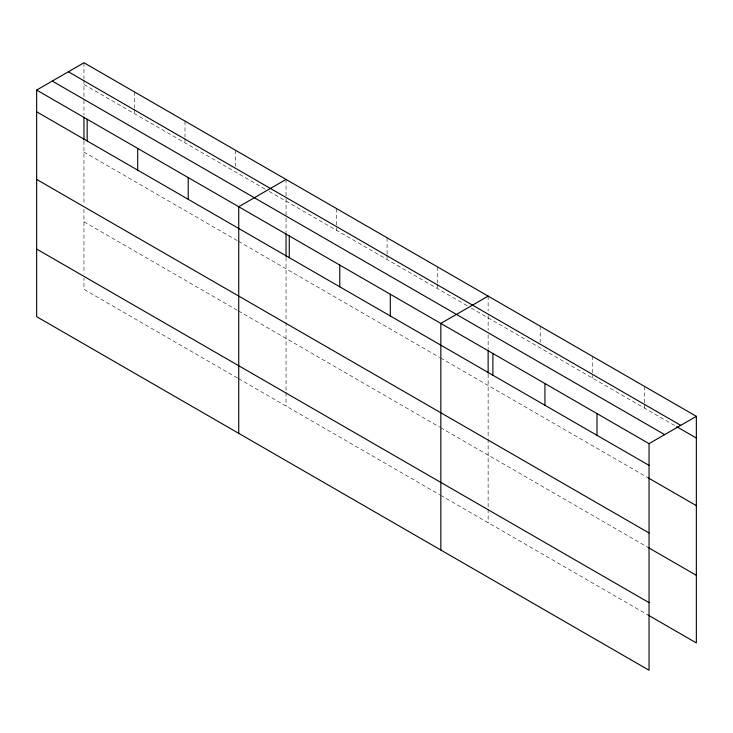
<?xml version="1.0" encoding="UTF-8"?>
<svg xmlns="http://www.w3.org/2000/svg" width="733" height="733" viewBox="0 0 733 733"><rect width="100%" height="100%" fill="white"/><g stroke="black" fill="none" stroke-linecap="round" stroke-linejoin="round"><path stroke-width="0.55" stroke-dasharray="3.67 2.75" d="M83.956 84.497L265.245 189.16M269.203 191.45L467.333 305.835M471.292 308.126L675.725 426.148M83.956 152.097L237.501 240.754M238.491 241.322L439.598 357.429M440.588 357.997L648.229 477.879M83.956 221.76L237.501 310.407M238.491 310.975L439.598 427.082M440.588 427.66L648.229 547.533M237.501 378.017L83.956 289.361L83.956 278.1M238.491 378.585L439.598 494.693M440.588 495.261L648.229 615.143M644.298 386.273L644.298 403.425M644.298 404.57L644.298 408.006M592.246 356.22L592.246 377.953M540.194 326.167L540.194 342.183M488.132 296.114L488.132 310.984M488.132 315.556L488.132 330.244M488.132 334.752L488.132 349.394M488.132 374.187L488.132 437.977M488.132 439.122L488.132 508.07M488.132 509.197L488.132 522.711M437.61 266.949L437.61 282.956M437.61 284.102L437.61 288.674M387.088 237.776L387.088 253.792M387.088 254.928L387.088 259.509M336.566 208.603L336.566 230.336M286.044 179.438L286.044 216.941M286.044 218.067L286.044 232.718M286.044 257.512L286.044 321.301M286.044 322.447L286.044 391.395M286.044 392.522L286.044 406.036M235.522 150.265L235.522 166.281M185 121.101L185 137.117M185 138.253L185 142.834M134.478 91.927L134.478 107.943M134.478 109.089L134.478 113.661M83.956 62.763L83.956 78.779M83.956 79.915L83.956 99.138M83.956 100.265L83.956 114.916M83.956 140.837L83.956 204.626M83.956 209.198L83.956 273.592"/><path stroke-width="1.1" d="M36.65 90.077L649.044 443.639L649.044 670.237L36.65 316.674L36.65 90.077L83.956 62.763L696.35 416.326L696.35 642.923L648.229 615.143M286.044 179.438L238.738 206.752L238.738 433.35M488.132 296.114L440.835 323.427L440.835 550.025M649.044 443.639L696.35 416.326M68.343 71.779L680.737 425.342M676.706 426.716L696.35 438.059M52.263 81.061L664.657 434.623M36.65 111.801L649.044 465.373M648.229 477.879L696.35 505.66M36.65 179.411L649.044 532.973M648.229 547.533L696.35 575.323M36.65 249.064L649.044 602.627M596.992 413.586L596.992 435.32M544.94 383.533L544.94 405.267M492.888 353.48L492.888 375.214M488.132 350.521L488.132 373.06M390.304 294.254L390.304 315.987M339.782 265.089L339.782 286.823M289.26 235.916L289.26 257.649M286.044 233.845L286.044 256.385M188.216 177.578L188.216 199.312M137.694 148.414L137.694 170.138M87.172 119.241L87.172 140.974M83.956 117.17L83.956 139.71"/></g></svg>
